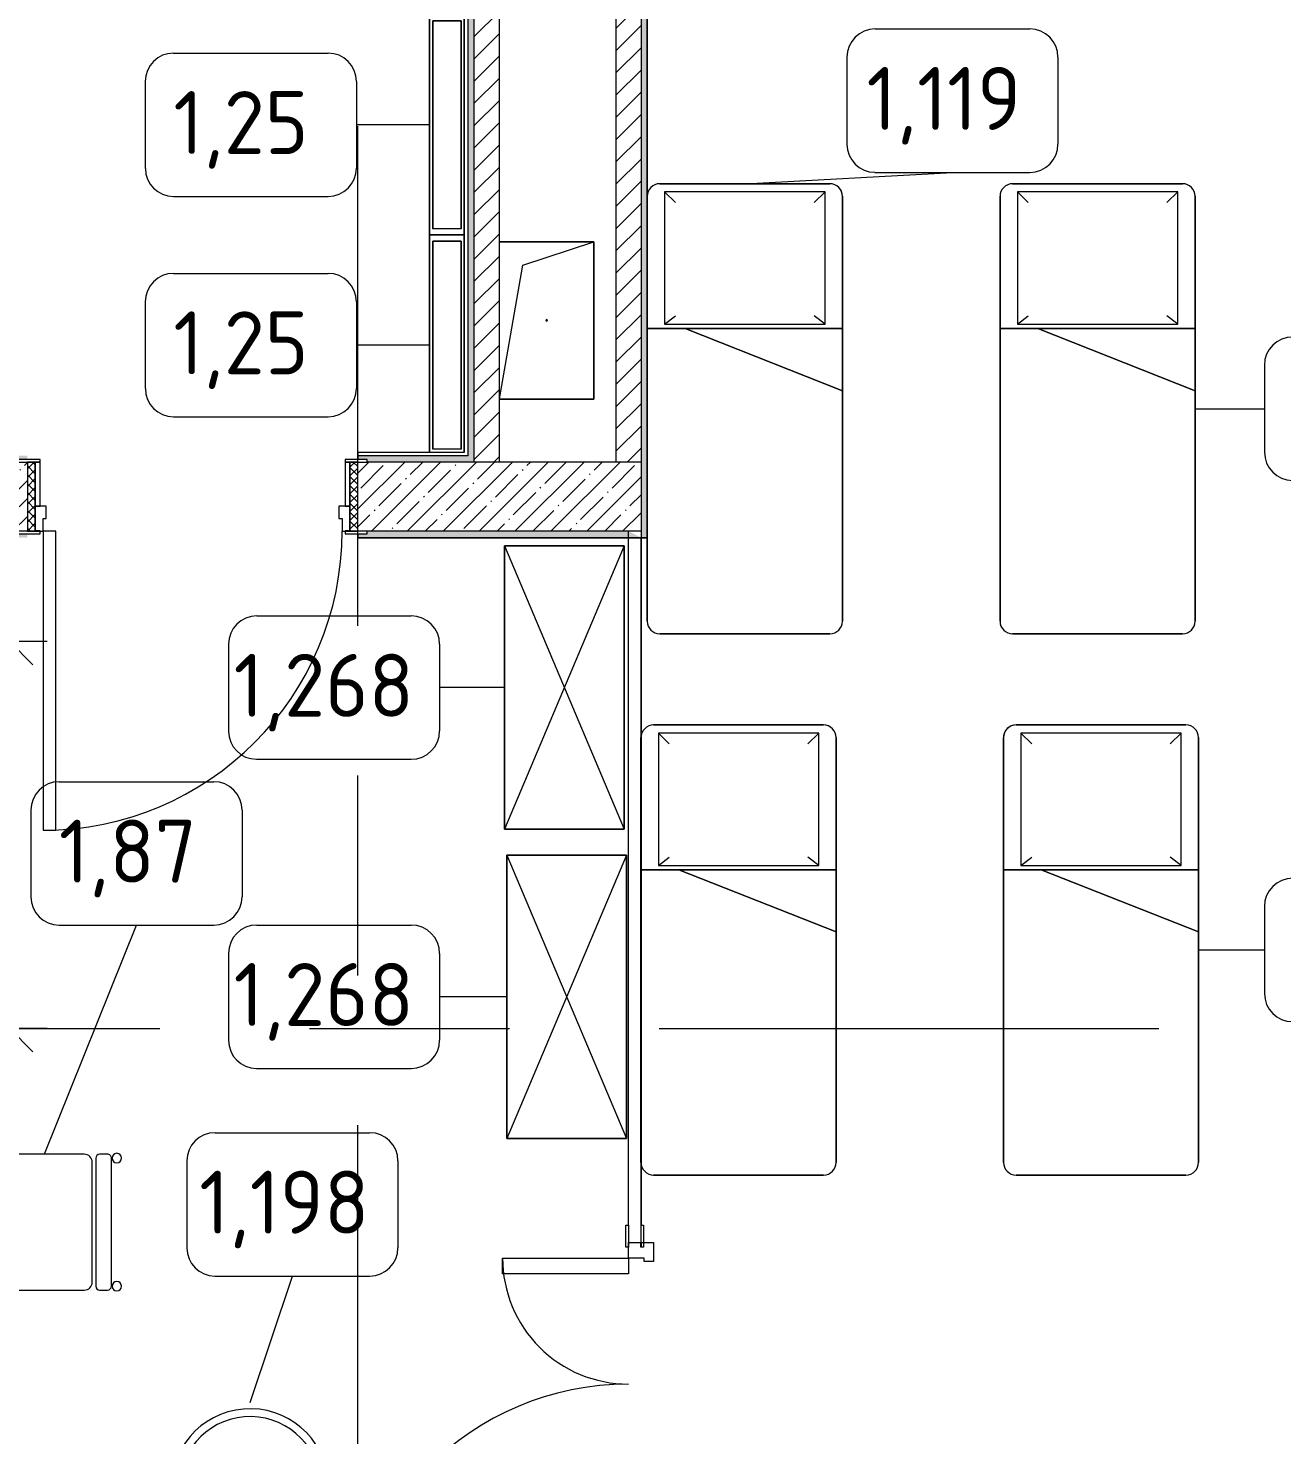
# Model space of a CAD drawing. Header units: millimetres. Extents: x 957 to 67880, y -2706 to 27400.
# Drawn here: x 42133 to 46117, y 2309 to 6779 of the extents above; entities that cross this region are included whole.
import ezdxf

# ---------------------------------------------------------------- set-up
doc = ezdxf.new("R2010")
doc.units = ezdxf.units.MM
doc.linetypes.add('Осевая', pattern=[3175, 635, -476.25, 1587.5, -476.25])
for name, color, linetype, lineweight in [('A-ANNO-DIMS', 7, 'Continuous', 9), ('A-ANNO-DIMS-100', 7, 'Continuous', 9), ('A-DOOR', 7, 'Continuous', 9), ('A-DOOR-FRAM-2', 7, 'Continuous', 9), ('A-GENM', 7, 'Continuous', 9), ('A-WALL', 7, 'Continuous', 9), ('I-FURN-IDEN', 7, 'Continuous', 9), ('I-WALL', 7, 'Continuous', 9), ('Оси-2', 7, 'Осевая', 9)]:
    doc.layers.add(name, color=color, linetype=linetype, lineweight=lineweight)
for name, color, linetype, lineweight, true_color in [('A-DOOR-1', 7, 'Continuous', 9, 0xc0c0c0), ('A-DOOR-FRAM-1', 7, 'Continuous', 9, 0xc0c0c0), ('A-WALL-1', 9, 'Continuous', 9, 0x808080), ('A-WALL-FNSH-1', 9, 'Continuous', 9, 0x808080), ('I-FURN-1', 9, 'Continuous', 9, 0x808080)]:
    doc.layers.add(name, color=color, linetype=linetype, lineweight=lineweight, true_color=true_color)
doc.styles.add('GOST Common_4', font='GOST_Common.ttf', dxfattribs={"height": 200})
doc.styles.add('ISOCPEUR_2', font='isocpeur.ttf', dxfattribs={"width": 0.9, "height": 250})
doc.dimstyles.new('ISO-2_5_0_9К_БОЛЬШОЙ_округление', dxfattribs={"dimscale": 304.8, "dimtxt": 248.995294, "dimasz": 0.492126, "dimexe": 0.393701, "dimexo": 0, "dimgap": 0, "dimtad": 1, "dimdec": 0, "dimrnd": 10, "dimzin": 0, "dimdsep": 46, "dimtxsty": 'ISOCPEUR_2', "dimblk1": 'OBLIQUE', "dimblk2": 'OBLIQUE', "dimsah": 1, "dimcen": 0.09, "dimdle": 0.393701, "dimazin": 0, "dimtfac": 1, "dimtdec": 4, "dimtix": 1, "dimtmove": 0, "dimatfit": 3, "dimfxl": 1, "dimtvp": 1, "dimtolj": 1, "dimtzin": 0, "dimarcsym": 2})
pattern_1 = [(45, (-57529.54, 0), (-35.35534, 35.35534), [])]
pattern_2 = [(0, (-57529.542, 0), (121.92, 30.48), [10.058, -81.382, 10.058, -81.382, -487.68]), (0, (-57529.542, 0), (121.92, 30.48), [-182.88, 10.058, -172.822, 10.058, -81.382, -213.36]), (0, (-57529.542, 0), (121.92, 30.48), [-457.2, 10.058, -50.902, 10.058, -142.342]), (120, (-57483.822, 15.24), (-87.356454, 90.345817), [10.058, -81.382, 10.058, -81.382, -487.68]), (120, (-57483.822, 15.24), (-87.356454, 90.345817), [-182.88, 10.058, -172.822, 10.058, -81.382, -213.36]), (120, (-57483.822, 15.24), (-87.356454, 90.345817), [-457.2, 10.058, -50.902, 10.058, -142.342]), (240, (-57468.582, 76.2), (-34.563546, -120.825817), [10.058, -81.382, 10.058, -81.382, -487.68]), (240, (-57468.582, 76.2), (-34.563546, -120.825817), [-182.88, 10.058, -172.822, 10.058, -81.382, -213.36]), (240, (-57468.582, 76.2), (-34.563546, -120.825817), [-457.2, 10.058, -50.902, 10.058, -142.342])]

# ---------------------------------------------------------------- blocks, each defined once
blk = doc.blocks.new('110_Дверь_СКБ_1Ст_Внутренняя1 - Д-7а_л__950x2100h_Туалет-32220591-План расстановки мебели и оборудования 3 этажа в осях 23-33')
at = {"layer": 'A-DOOR'}
h = blk.add_hatch(dxfattribs=at)
h.set_pattern_fill('FP_12', color=256, style=0, pattern_type=2)
h.set_pattern_definition([(135, (1776.41, 174.685), (-14.14214, -14.14214), []), (225, (1776.41, 174.685), (14.14214, -14.14214), [])])
h.paths.add_polyline_path([(537.5, 110), (512.5, 110), (512.5, -110), (537.5, -110)])
at = {"layer": 'A-DOOR-FRAM-2'}
h = blk.add_hatch(dxfattribs=at)
h.set_pattern_fill('FP_13', color=256, style=0, pattern_type=2)
h.set_pattern_definition([(45, (-346.384, 174.685), (-14.1421, 14.1421), []), (135, (-346.384, 174.685), (-14.1421, -14.1421), [])])
h.paths.add_polyline_path([(-487.5, 110), (-512.5, 110), (-512.5, -110), (-487.5, -110), (-487.5, -108.6)])
at = {"layer": 'A-DOOR-1'}
for p, q in [((487.5, 1060), (447.5, 1060)), ((447.5, 1060), (447.5, 110)), ((487.5, 110), (487.5, 1060)), ((447.5, 110), (487.5, 110))]:
    blk.add_line(p, q, dxfattribs=at)
blk.add_arc((487.5, 110), 950, 90, 180, dxfattribs=at)
at = {"layer": 'A-DOOR-FRAM-1'}
for p, q in [((-472.5, 118), (-542.5, 118)), ((-542.5, 118), (-542.5, 110)), ((-542.5, 110), (-472.5, 110)), ((-487.5, 110), (-512.5, 110)), ((-512.5, 110), (-512.5, -110)), ((-462.5, 110), (-487.5, 110)), ((-487.5, 110), (-487.5, 30)), ((-487.5, -110), (-487.5, 110)), ((-472.5, 110), (-487.5, 110)), ((-487.5, 110), (-487.5, 109)), ((-487.5, 109), (-472.5, 109)), ((-472.5, 110), (-472.5, 118)), ((-472.5, 109), (-472.5, 110)), ((-462.5, 70), (-462.5, 110)), ((487.5, 110), (487.5, 70)), ((512.5, 110), (487.5, 110)), ((567.5, 118), (497.5, 118)), ((497.5, 118), (497.5, 110)), ((512.5, 110), (497.5, 110)), ((497.5, 110), (497.5, 109)), ((497.5, 110), (567.5, 110)), ((497.5, 109), (512.5, 109)), ((512.5, 30), (512.5, 110)), ((537.5, 110), (512.5, 110)), ((512.5, 110), (512.5, -110)), ((512.5, 109), (512.5, 110)), ((537.5, -110), (537.5, 110)), ((567.5, 110), (567.5, 118)), ((-452.5, 70), (-462.5, 70)), ((-452.5, 30), (-452.5, 70)), ((487.5, 70), (477.5, 70)), ((477.5, 70), (477.5, 30)), ((-487.5, 30), (-452.5, 30)), ((-472.5, 30), (-487.5, 30)), ((-487.5, 30), (-487.5, -110)), ((-472.5, -110), (-472.5, 30)), ((477.5, 30), (512.5, 30)), ((512.5, 30), (497.5, 30)), ((497.5, 30), (497.5, -110)), ((512.5, -110), (512.5, 30)), ((-472.5, -110), (-542.5, -110)), ((-542.5, -110), (-542.5, -118)), ((-542.5, -118), (-472.5, -118)), ((-512.5, -110), (-487.5, -110)), ((-487.5, -110), (-472.5, -110)), ((-472.5, -118), (-472.5, -110)), ((497.5, -110), (512.5, -110)), ((567.5, -110), (497.5, -110)), ((497.5, -110), (497.5, -118)), ((497.5, -118), (567.5, -118)), ((512.5, -110), (537.5, -110)), ((567.5, -118), (567.5, -110))]:
    blk.add_line(p, q, dxfattribs=at)
blk = doc.blocks.new('GM_Отверстие прямоугольное _в плите_ - Отверстие-21606385-План расстановки мебели и оборудования 3 этажа в осях 23-33')
at = {"layer": 'A-GENM'}
for p, q in [((-149.9, 250), (150, 250)), ((150, 250), (-149.9, 250)), ((-75, 175), (150, 250)), ((150, 250), (150, -250)), ((150, -250), (150, 250)), ((-149.9, -249.5), (-75, 175)), ((150, -250), (-149.9, -250)), ((-149.9, -250), (150, -250))]:
    blk.add_line(p, q, dxfattribs=at)
for start, end in [(360, 180), (180, 360)]:
    blk.add_arc((0, 0), 2.5, start, end, dxfattribs=at)
blk = doc.blocks.new('Bed - Small Sizes - 1_119-V105-План расстановки мебели и оборудования 3 этажа в осях 23-33')
at = {"layer": 'I-FURN-1'}
for p, q in [((247.3, 0), (-292.7, 0)), ((-292.7, 0), (247.3, 0)), ((247.3, 0), (-292.7, 0)), ((-292.7, 0), (247.3, 0)), ((-332.7, -40), (-332.7, -460)), ((-332.7, -460), (-332.7, -40)), ((-332.7, -40), (-332.7, -460)), ((-332.7, -460), (-332.7, -40)), ((-277.5, -26.2), (-242.7, -60)), ((232.5, -26.2), (-277.5, -26.2)), ((-277.5, -26.2), (-277.5, -446.2)), ((232.5, -26.2), (-277.5, -26.2)), ((-277.5, -26.2), (-277.5, -446.2)), ((232.5, -26.2), (197.3, -60)), ((232.5, -446.2), (232.5, -26.2)), ((232.5, -446.2), (232.5, -26.2)), ((287.3, -460), (287.3, -40)), ((287.3, -40), (287.3, -460)), ((287.3, -657.7), (287.3, -40)), ((287.3, -40), (287.3, -657.7)), ((-277.5, -446.2), (-242.7, -420)), ((-277.5, -446.2), (232.5, -446.2)), ((-277.5, -446.2), (232.5, -446.2)), ((232.5, -446.2), (197.3, -420)), ((-332.7, -460), (-212.7, -460)), ((-212.7, -460), (-332.7, -460)), ((-332.7, -460), (-332.7, -1390)), ((-332.7, -1390), (-332.7, -460)), ((-332.7, -460), (-212.7, -460)), ((-212.7, -460), (287.3, -460)), ((287.3, -460), (-212.7, -460)), ((287.3, -460), (-212.7, -460)), ((-212.7, -460), (287.3, -657.7)), ((287.3, -657.7), (-212.7, -460)), ((-212.7, -460), (287.3, -460)), ((-212.7, -460), (287.3, -657.7)), ((-212.7, -460), (287.3, -460)), ((287.3, -657.7), (287.3, -460)), ((287.3, -460), (287.3, -657.7)), ((287.3, -1390), (287.3, -657.7)), ((287.3, -657.7), (287.3, -1390)), ((-292.7, -1430), (247.3, -1430)), ((247.3, -1430), (-292.7, -1430))]:
    blk.add_line(p, q, dxfattribs=at)
for centre, start, end in [((-292.7, -40), 90, 180), ((-292.7, -40), 90, 180), ((247.3, -40), 360, 90), ((247.3, -40), 0, 90), ((-292.7, -40), 90, 180), ((-292.7, -40), 150, 180), ((-292.7, -40), 90, 150), ((247.3, -40), 0, 90), ((247.3, -40), 0, 90), ((-292.7, -1390), 180, 270), ((-292.7, -1390), 180, 270), ((247.3, -1390), 270, 0), ((247.3, -1390), 270, 0)]:
    blk.add_arc(centre, 40, start, end, dxfattribs=at)
blk = doc.blocks.new('Bed - Small Sizes - 1_119-V106-План расстановки мебели и оборудования 3 этажа в осях 23-33')
at = {"layer": 'I-FURN-1'}
for p, q in [((247.3, 0), (-292.7, 0)), ((-292.7, 0), (247.3, 0)), ((247.3, 0), (-292.7, 0)), ((-292.7, 0), (247.3, 0)), ((-332.7, -460), (-332.7, -40)), ((-277.5, -26.2), (-242.7, -60)), ((232.5, -26.2), (-277.5, -26.2)), ((-277.5, -26.2), (-277.5, -446.2)), ((232.5, -26.2), (-277.5, -26.2)), ((-277.5, -26.2), (-277.5, -446.2)), ((232.5, -26.2), (197.3, -60)), ((232.5, -446.2), (232.5, -26.2)), ((232.5, -446.2), (232.5, -26.2)), ((287.3, -460), (287.3, -40)), ((287.3, -40), (287.3, -460)), ((287.3, -657.7), (287.3, -40)), ((287.3, -40), (287.3, -657.7)), ((-277.5, -446.2), (-242.7, -420)), ((-277.5, -446.2), (232.5, -446.2)), ((-277.5, -446.2), (232.5, -446.2)), ((232.5, -446.2), (197.3, -420)), ((-332.7, -460), (-212.7, -460)), ((-212.7, -460), (-332.7, -460)), ((-332.7, -1390), (-332.7, -460)), ((-332.7, -460), (-212.7, -460)), ((-212.7, -460), (287.3, -460)), ((287.3, -460), (-212.7, -460)), ((287.3, -460), (-212.7, -460)), ((-212.7, -460), (287.3, -657.7)), ((287.3, -657.7), (-212.7, -460)), ((-212.7, -460), (287.3, -460)), ((-212.7, -460), (287.3, -657.7)), ((-212.7, -460), (287.3, -460)), ((287.3, -657.7), (287.3, -460)), ((287.3, -460), (287.3, -657.7)), ((287.3, -1390), (287.3, -657.7)), ((287.3, -657.7), (287.3, -1390)), ((-292.7, -1430), (247.3, -1430)), ((247.3, -1430), (-292.7, -1430))]:
    blk.add_line(p, q, dxfattribs=at)
for centre, start, end in [((-292.7, -40), 90, 180), ((-292.7, -40), 90, 180), ((247.3, -40), 360, 90), ((247.3, -40), 0, 90), ((-292.7, -40), 90, 180), ((-292.7, -40), 135, 180), ((-292.7, -40), 90, 135), ((247.3, -40), 0, 90), ((247.3, -40), 45, 90), ((247.3, -40), 0, 45), ((-292.7, -1390), 180, 270), ((-292.7, -1390), 180, 270), ((247.3, -1390), 270, 0), ((247.3, -1390), 270, 0)]:
    blk.add_arc(centre, 40, start, end, dxfattribs=at)
blk = doc.blocks.new('Bed - Small Sizes - 1_119-V107-План расстановки мебели и оборудования 3 этажа в осях 23-33')
at = {"layer": 'I-FURN-1'}
for p, q in [((247.3, 0), (-292.7, 0)), ((-292.7, 0), (247.3, 0)), ((247.3, 0), (-292.7, 0)), ((-292.7, 0), (247.3, 0)), ((-332.7, -460), (-332.7, -40)), ((-277.5, -26.2), (-242.7, -60)), ((232.5, -26.2), (-277.5, -26.2)), ((-277.5, -26.2), (-277.5, -446.2)), ((232.5, -26.2), (-277.5, -26.2)), ((-277.5, -26.2), (-277.5, -446.2)), ((232.5, -26.2), (197.3, -60)), ((232.5, -446.2), (232.5, -26.2)), ((232.5, -446.2), (232.5, -26.2)), ((287.3, -460), (287.3, -40)), ((287.3, -40), (287.3, -460)), ((287.3, -657.7), (287.3, -40)), ((287.3, -40), (287.3, -657.7)), ((-277.5, -446.2), (-242.7, -420)), ((-277.5, -446.2), (232.5, -446.2)), ((-277.5, -446.2), (232.5, -446.2)), ((232.5, -446.2), (197.3, -420)), ((-332.7, -460), (-212.7, -460)), ((-212.7, -460), (-332.7, -460)), ((-332.7, -1124.4), (-332.7, -460)), ((-332.7, -460), (-212.7, -460)), ((-212.7, -460), (287.3, -460)), ((287.3, -460), (-212.7, -460)), ((287.3, -460), (-212.7, -460)), ((-212.7, -460), (287.3, -657.7)), ((287.3, -657.7), (-212.7, -460)), ((-212.7, -460), (287.3, -460)), ((-212.7, -460), (287.3, -657.7)), ((-212.7, -460), (287.3, -460)), ((287.3, -657.7), (287.3, -460)), ((287.3, -460), (287.3, -657.7)), ((287.3, -1390), (287.3, -657.7)), ((287.3, -657.7), (287.3, -1390)), ((-332.7, -1124.4), (-332.7, -1390)), ((-332.7, -1390), (-332.7, -1124.4)), ((-292.7, -1430), (247.3, -1430)), ((247.3, -1430), (-292.7, -1430))]:
    blk.add_line(p, q, dxfattribs=at)
for centre, start, end in [((-292.7, -40), 90, 180), ((-292.7, -40), 90, 180), ((247.3, -40), 360, 90), ((247.3, -40), 0, 90), ((-292.7, -40), 90, 180), ((-292.7, -40), 90, 180), ((247.3, -40), 0, 90), ((247.3, -40), 75, 90), ((247.3, -40), 30, 75), ((247.3, -40), 0, 30), ((-292.7, -1390), 180, 270), ((-292.7, -1390), 180, 270), ((247.3, -1390), 270, 0), ((247.3, -1390), 270, 0)]:
    blk.add_arc(centre, 40, start, end, dxfattribs=at)
blk = doc.blocks.new('Bed - Small Sizes - 1_119-V58-План расстановки мебели и оборудования 3 этажа в осях 23-33')
at = {"layer": 'I-FURN-1'}
for p, q in [((247.3, 0), (-292.7, 0)), ((-292.7, 0), (247.3, 0)), ((247.3, 0), (-292.7, 0)), ((-292.7, 0), (247.3, 0)), ((-332.7, -40), (-332.7, -460)), ((-332.7, -460), (-332.7, -40)), ((-332.7, -40), (-332.7, -460)), ((-332.7, -460), (-332.7, -40)), ((-277.5, -26.2), (-242.7, -60)), ((232.5, -26.2), (-277.5, -26.2)), ((-277.5, -26.2), (-277.5, -446.2)), ((232.5, -26.2), (-277.5, -26.2)), ((-277.5, -26.2), (-277.5, -446.2)), ((232.5, -26.2), (197.3, -60)), ((232.5, -446.2), (232.5, -26.2)), ((232.5, -446.2), (232.5, -26.2)), ((287.3, -460), (287.3, -40)), ((287.3, -40), (287.3, -460)), ((287.3, -657.7), (287.3, -40)), ((287.3, -40), (287.3, -657.7)), ((-277.5, -446.2), (-242.7, -420)), ((-277.5, -446.2), (232.5, -446.2)), ((-277.5, -446.2), (232.5, -446.2)), ((232.5, -446.2), (197.3, -420)), ((-332.7, -460), (-212.7, -460)), ((-212.7, -460), (-332.7, -460)), ((-332.7, -460), (-332.7, -1390)), ((-332.7, -1390), (-332.7, -460)), ((-332.7, -460), (-212.7, -460)), ((-212.7, -460), (287.3, -460)), ((287.3, -460), (-212.7, -460)), ((287.3, -460), (-212.7, -460)), ((-212.7, -460), (287.3, -657.7)), ((287.3, -657.7), (-212.7, -460)), ((-212.7, -460), (287.3, -460)), ((-212.7, -460), (287.3, -657.7)), ((-212.7, -460), (287.3, -460)), ((287.3, -657.7), (287.3, -460)), ((287.3, -460), (287.3, -657.7)), ((287.3, -1390), (287.3, -657.7)), ((287.3, -657.7), (287.3, -1390)), ((-292.7, -1430), (247.3, -1430)), ((247.3, -1430), (-292.7, -1430))]:
    blk.add_line(p, q, dxfattribs=at)
for centre, start, end in [((-292.7, -40), 90, 180), ((-292.7, -40), 90, 180), ((247.3, -40), 360, 90), ((247.3, -40), 0, 90), ((-292.7, -40), 90, 180), ((-292.7, -40), 90, 180), ((247.3, -40), 0, 90), ((247.3, -40), 0, 90), ((-292.7, -1390), 180, 270), ((-292.7, -1390), 180, 270), ((247.3, -1390), 270, 0), ((247.3, -1390), 270, 0)]:
    blk.add_arc(centre, 40, start, end, dxfattribs=at)
blk = doc.blocks.new('ПУФ1 - 500_500 2-V119-План расстановки мебели и оборудования 3 этажа в осях 23-33')
at = {"layer": 'I-FURN-1'}
for radius, start, end in [(250, 360, 180), (250, 0, 180), (225, 360, 180), (225, 0, 180), (250, 180, 360), (225, 180, 360), (225, 180, 360), (250, 180, 360)]:
    blk.add_arc((0, 0), radius, start, end, dxfattribs=at)
blk = doc.blocks.new('Шкаф параметрический - 1_268-25587356-План расстановки мебели и оборудования 3 этажа в осях 23-33')
at = {"layer": 'I-FURN-1'}
for p, q in [((0, 0), (900, 380)), ((0, 380), (900, 0)), ((900, 380), (0, 380)), ((0, 380), (0, 0)), ((0, 0), (0, 380)), ((0, 380), (900, 380)), ((900, 0), (900, 380)), ((900, 380), (900, 0)), ((0, 0), (900, 0)), ((900, 0), (0, 0))]:
    blk.add_line(p, q, dxfattribs=at)
blk = doc.blocks.new('M_Стул-Breuer - 1_87-V125-План расстановки мебели и оборудования 3 этажа в осях 23-33')
at = {"layer": 'I-FURN-1'}
for p, q in [((190.5, 241.3), (-190.5, 241.3)), ((-215.9, 215.9), (-215.9, 72.8)), ((215.9, 72.8), (215.9, 215.9)), ((-215.9, 72.8), (-215.9, -127)), ((215.9, -127), (215.9, 72.8)), ((-215.9, -176.2), (-215.9, -200.8)), ((203.2, -163.5), (-203.2, -163.5)), ((-190.5, -152.4), (190.5, -152.4)), ((215.9, -200.8), (215.9, -176.2)), ((-203.2, -213.5), (203.2, -213.5))]:
    blk.add_line(p, q, dxfattribs=at)
for centre, radius, start, end in [((-190.5, 215.9), 25.4, 90, 180), ((190.5, 215.9), 25.4, 0, 90), ((-190.5, -127), 25.4, 180, 270), ((190.5, -127), 25.4, 270, 360), ((-203.2, -176.2), 12.7, 90, 180), ((203.2, -176.2), 12.7, 360, 90), ((-203.5, -230.6), 15.1, 360, 180), ((-203.2, -200.8), 12.7, 180, 270), ((203.7, -230.6), 15.1, 360, 180), ((203.2, -200.8), 12.7, 270, 360), ((-203.5, -230.6), 15.1, 180, 360), ((203.7, -230.6), 15.1, 180, 360)]:
    blk.add_arc(centre, radius, start, end, dxfattribs=at)
blk = doc.blocks.new('Вешалка - 1_25-V128-План расстановки мебели и оборудования 3 этажа в осях 23-33')
at = {"layer": 'I-FURN-1'}
for p, q in [((350, 55), (-350, 55)), ((-350, 55), (-350, -55)), ((-350, -55), (-350, 55)), ((-350, 55), (350, 55)), ((350, -55), (350, 55)), ((350, 55), (350, -55)), ((-330.4, -46), (-330.4, 44.4)), ((-330.4, -46), (-330.4, 44.4)), ((-330.4, 44.4), (330.2, 44.4)), ((330.2, 44.4), (-330.4, 44.4)), ((330.2, 44.4), (330.2, -46)), ((330.2, -46), (330.2, 44.4)), ((-350, -55), (350, -55)), ((350, -55), (-350, -55)), ((-330.4, -46), (330.2, -46)), ((330.2, -46), (-330.4, -46))]:
    blk.add_line(p, q, dxfattribs=at)
blk = doc.blocks.new('Вешалка - 1_25-V129-План расстановки мебели и оборудования 3 этажа в осях 23-33')
at = {"layer": 'I-FURN-1'}
for p, q in [((350, 55), (-340.6, 55)), ((-340.6, 55), (350, 55)), ((350, -55), (350, 55)), ((350, 55), (350, -55)), ((-330.4, -46), (-330.4, 44.4)), ((-330.4, -46), (-330.4, 44.4)), ((-330.4, 44.4), (330.2, 44.4)), ((330.2, 44.4), (-330.4, 44.4)), ((330.2, 44.4), (330.2, -46)), ((330.2, -46), (330.2, 44.4)), ((-340.7, -55), (350, -55)), ((350, -55), (-340.7, -55)), ((-330.4, -46), (330.2, -46)), ((330.2, -46), (-330.4, -46))]:
    blk.add_line(p, q, dxfattribs=at)
blk = doc.blocks.new('110_Дверь_СКБ_2Ст - Д-5_п__в составе перегородки _не входит в спец__-32680317-План расстановки мебели и оборудования 3 этажа в осях 23-33')
at = {"layer": 'A-DOOR-1'}
for p, q in [((-637.5, -20), (-587.5, -20)), ((-637.5, -420), (-637.5, -20)), ((-587.5, -20), (-587.5, -420)), ((612.5, -20), (662.5, -20)), ((612.5, -920), (612.5, -20)), ((662.5, -20), (662.5, -920)), ((-587.5, -420), (-637.5, -420)), ((662.5, -920), (612.5, -920))]:
    blk.add_line(p, q, dxfattribs=at)
for centre, radius, start, end in [((-637.5, -20), 400, 270, 0), ((662.5, -20), 900, 180, 270)]:
    blk.add_arc(centre, radius, start, end, dxfattribs=at)
at = {"layer": 'A-DOOR-FRAM-1'}
for p, q in [((-687.5, 60), (-627.5, 60)), ((-687.5, -20), (-687.5, 60)), ((-627.5, 60), (-627.5, 30)), ((652.5, 60), (712.5, 60)), ((652.5, 30), (652.5, 60)), ((712.5, 60), (712.5, -20)), ((-742.5, 28), (-672.5, 28)), ((-742.5, 20), (-742.5, 28)), ((-672.5, 20), (-742.5, 20)), ((-687.5, 20), (-672.5, 20)), ((-687.5, 19), (-687.5, 20)), ((-672.5, 19), (-687.5, 19)), ((-672.5, 28), (-672.5, 20)), ((-672.5, 20), (-672.5, 19)), ((-637.5, 30), (-637.5, -20)), ((-627.5, 30), (-637.5, 30)), ((662.5, 30), (652.5, 30)), ((662.5, -20), (662.5, 30)), ((697.5, 20), (697.5, 28)), ((697.5, 28), (767.5, 28)), ((697.5, 19), (697.5, 20)), ((697.5, 20), (712.5, 20)), ((767.5, 20), (697.5, 20)), ((712.5, 19), (697.5, 19)), ((712.5, 20), (712.5, 19)), ((767.5, 28), (767.5, 20)), ((-742.5, -20), (-672.5, -20)), ((-742.5, -28), (-742.5, -20)), ((-672.5, -28), (-742.5, -28)), ((-637.5, -20), (-687.5, -20)), ((-672.5, -20), (-672.5, -28)), ((712.5, -20), (662.5, -20)), ((697.5, -28), (697.5, -20)), ((697.5, -20), (767.5, -20)), ((767.5, -28), (697.5, -28)), ((767.5, -20), (767.5, -28))]:
    blk.add_line(p, q, dxfattribs=at)
blk = doc.blocks.new('Марка_Мебель - В прямоуг_Balcon_Марка-25523697-План расстановки мебели и оборудования 3 этажа в осях 23-33')
at = {"layer": 'I-FURN-IDEN'}
for p, q in [((-2.455, 2.278), (2.455, 2.278)), ((-3.355, 1.378), (-3.355, -1.384)), ((3.355, 1.378), (3.355, -1.378)), ((-2.461, -2.278), (2.455, -2.278))]:
    blk.add_line(p, q, dxfattribs=at)
for centre, radius, start, end in [((-2.455, 1.378), 0.9, 90, 180), ((2.455, 1.378), 0.9, 0, 90), ((-2.461, -1.384), 0.893, 180, 270), ((2.455, -1.378), 0.9, 270, 0)]:
    blk.add_arc(centre, radius, start, end, dxfattribs=at)
blk = doc.blocks.new('DIMBLOCK8-План расстановки мебели и оборудования 3 этажа в осях 23-33')
at = {"layer": 'A-ANNO-DIMS-100'}
for p, q in [((42073, 3480.8), (42073, 4950.8)), ((41942, 4830.8), (42193, 4830.8)), ((42073, 4830.8), (41942, 4830.8)), ((41111.2, 3600.8), (42193, 3600.8)), ((42073, 3600.8), (41111.2, 3600.8))]:
    blk.add_line(p, q, dxfattribs=at)
at = {"layer": 'A-ANNO-DIMS-100', "lineweight": 20}
for p, q in [((42073, 4830.8), (41998, 4905.8)), ((42073, 4830.8), (42148, 4755.8)), ((42073, 3600.8), (41998, 3675.8)), ((42073, 3600.8), (42148, 3525.8))]:
    blk.add_line(p, q, dxfattribs=at)
at = {"layer": 'A-ANNO-DIMS-100', "color": 0, "insert": (41746.4, 3921.3), "char_height": 250, "width": 706.764, "attachment_point": 1, "rotation": 90, "line_spacing_factor": 1.149209, "style": 'ISOCPEUR_2'}
blk.add_mtext('1230', dxfattribs=at)
blk = doc.blocks.new('_Oblique')
at = {"color": 0, "linetype": 'ByBlock', "lineweight": -2}
blk.add_line((-0.5, -0.5), (0.5, 0.5), dxfattribs=at)

msp = doc.modelspace()

# ---------------------------------------------------------------- hatches: boundary and pattern name
at = {"layer": 'I-WALL'}
h = msp.add_hatch(dxfattribs=at)
h.set_pattern_fill('FP_5', color=256, style=0, pattern_type=2)
h.set_pattern_definition(pattern_1)
h.paths.add_polyline_path([(43550.5, 5400), (43630.5, 5400), (43630.5, 10380), (43550.5, 10380), (43550.5, 5400)])
h = msp.add_hatch(dxfattribs=at)
h.set_pattern_fill('FP_5', color=256, style=0, pattern_type=2)
h.set_pattern_definition(pattern_1)
h.paths.add_polyline_path([(44080.5, 5400), (44080.5, 10380), (44000.5, 10380), (44000.5, 5400)])
h = msp.add_hatch(dxfattribs=at)
h.set_pattern_fill('FP_35', color=256, style=0, pattern_type=2)
h.set_pattern_definition(pattern_2)
h.paths.add_polyline_path([(44100.5, 5160), (44100.5, 10380), (44080.5, 10380), (44080.5, 5160)])
h = msp.add_hatch(dxfattribs=at)
h.set_pattern_fill('FP_35', color=256, style=0, pattern_type=2)
h.set_pattern_definition(pattern_2)
h.paths.add_polyline_path([(43542.1, 5420), (43550.5, 5420), (43550.5, 10000), (43530.5, 10000), (43530.5, 7648.5), (43548.5, 7648.5), (43548.5, 6848.5), (43530.5, 6848.5), (43530.5, 5420)])
h = msp.add_hatch(dxfattribs=at)
h.set_pattern_fill('FP_35', color=256, style=0, pattern_type=2)
h.set_pattern_definition(pattern_2)
h.paths.add_polyline_path([(43550.5, 5400), (43550.5, 5420), (43180.5, 5420), (43180.5, 5408), (43210.5, 5408), (43210.5, 5400), (43542.1, 5400)])
h.paths.add_polyline_path([(40444.5, 5400), (42100.5, 5400.3), (42100.5, 5408), (42130.5, 5408), (42130.5, 5420), (40410.5, 5420), (40410.5, 5400)])
h = msp.add_hatch(dxfattribs=at)
h.set_pattern_fill('FP_4', color=256, style=0, pattern_type=2)
h.set_pattern_definition([(45, (-57529.54, 0), (-57.024626, 57.024626), []), (45, (-57472.52, 0), (-57.024626, 57.024626), [100.806, -20.161, 3.353, -16.808])])
h.paths.add_polyline_path([(44000.5, 5180), (44080.5, 5180), (44080.5, 5400), (43180.5, 5400), (43180.5, 5180), (43647, 5180)])
h.paths.add_polyline_path([(39724.3, 5180), (42130.5, 5180), (42130.5, 5400), (36680.5, 5400), (36680.5, 5180), (39088, 5180)])
h = msp.add_hatch(dxfattribs=at)
h.set_pattern_fill('FP_35', color=256, style=0, pattern_type=2)
h.set_pattern_definition(pattern_2)
h.paths.add_polyline_path([(44027, 5160), (44080.5, 5160), (44040.5, 5180), (43210.5, 5180), (43210.5, 5172), (43180.5, 5172), (43180.5, 5160), (44000.5, 5160)])
h.paths.add_polyline_path([(37533.2, 5160), (42130.5, 5160), (42130.5, 5172), (42100.5, 5172), (42100.5, 5180), (36660.5, 5180), (36660.5, 5160), (37179.1, 5160)])

# ---------------------------------------------------------------- linework, layer by layer
at = {"layer": 'A-WALL'}
for p, q in [((43550.5, 5400), (43550.5, 10000)), ((43550.5, 5400), (43210.5, 5400)), ((44080.5, 5400), (44000.5, 5400)), ((44080.5, 5180), (43210.5, 5180)), ((44040.5, 2975), (44040.5, 5180))]:
    msp.add_line(p, q, dxfattribs=at)
at = {"layer": 'A-WALL-1'}
for p, q in [((44080.5, 10600), (44080.5, 2975)), ((43630.5, 5400), (43630.5, 10380)), ((44000.5, 10380), (44000.5, 5400)), ((44100.5, 5160), (44100.5, 10380)), ((43530.5, 9969), (43530.5, 5420)), ((43530.5, 5420), (43180.5, 5420)), ((43180.5, 5420), (43180.5, 5408)), ((44000.5, 5400), (43550.5, 5400)), ((43180.5, 5172), (43180.5, 5160)), ((43180.5, 5160), (44100.5, 5160))]:
    msp.add_line(p, q, dxfattribs=at)
at = {"layer": 'A-WALL-FNSH-1'}
for p, q in [((44101.5, 5159), (44101.5, 10379)), ((43180.5, 5160), (43180.5, 5159)), ((43180.5, 5159), (44039.5, 5159)), ((44039.5, 5159), (44039.5, 2975)), ((44040.5, 5159), (44080.5, 5159)), ((44081.5, 5159), (44101.5, 5159)), ((44081.5, 2975), (44081.5, 5159))]:
    msp.add_line(p, q, dxfattribs=at)
at = {"layer": 'I-FURN-IDEN'}
for p, q in [((43408.4, 6471.6), (43176.1, 6471.6)), ((44410.5, 6284.4), (45070.2, 6320.5)), ((43408.4, 5771.6), (43176.1, 5771.6)), ((45841.5, 5569.4), (46061.8, 5569.4)), ((43647, 4683.3), (43440.2, 4683.3)), ((42185.9, 3203.3), (42476.9, 3928.6)), ((45852.5, 3849.4), (46061.8, 3849.4)), ((43654.2, 3700.8), (43440.2, 3700.8)), ((42838, 2411.1), (42972.5, 2813.3))]:
    msp.add_line(p, q, dxfattribs=at)
at = {"layer": 'I-WALL'}
for p, q in [((43519.5, 5431), (43519.5, 9980)), ((43180.5, 5431), (43519.5, 5431)), ((43180.5, 5431), (43180.5, 5420))]:
    msp.add_line(p, q, dxfattribs=at)
at = {"layer": 'Оси-2'}
for p, q in [((43180.5, 593.7), (43180.5, 19191.6)), ((27152.2, 3600), (65200.5, 3600))]:
    msp.add_line(p, q, dxfattribs=at)

# ---------------------------------------------------------------- block references
at = {"layer": 'A-DOOR-1'}
for name, p, rotation in [('110_Дверь_СКБ_1Ст_Внутренняя1 - Д-7а_л__950x2100h_Туалет-32220591-План расстановки мебели и оборудования 3 этажа в осях 23-33', (42668, 5290), 180), ('110_Дверь_СКБ_2Ст - Д-5_п__в составе перегородки _не входит в спец__-32680317-План расстановки мебели и оборудования 3 этажа в осях 23-33', (44060.5, 2232.5), 270)]:
    msp.add_blockref(name, p, dxfattribs=dict(at, rotation=rotation))
at = {"layer": 'A-GENM'}
msp.add_blockref('GM_Отверстие прямоугольное _в плите_ - Отверстие-21606385-План расстановки мебели и оборудования 3 этажа в осях 23-33', (43780.4, 5850), dxfattribs=at)
at = {"layer": 'I-FURN-1'}
for name, p, rotation in [('Вешалка - 1_25-V128-План расстановки мебели и оборудования 3 этажа в осях 23-33', (43463.4, 6471.6), 89.99999999999984), ('Вешалка - 1_25-V129-План расстановки мебели и оборудования 3 этажа в осях 23-33', (43463.4, 5771.6), 89.99999999999984), ('Шкаф параметрический - 1_268-25587356-План расстановки мебели и оборудования 3 этажа в осях 23-33', (43647, 5133.3), 269.9999999999994), ('Шкаф параметрический - 1_268-25587356-План расстановки мебели и оборудования 3 этажа в осях 23-33', (43654.2, 4150.8), 269.9999999999994), ('M_Стул-Breuer - 1_87-V125-План расстановки мебели и оборудования 3 этажа в осях 23-33', (42184, 2984.5), 90.00000000000006), ('ПУФ1 - 500_500 2-V119-План расстановки мебели и оборудования 3 этажа в осях 23-33', (42838, 2141.6), 184.6613193387897)]:
    msp.add_blockref(name, p, dxfattribs=dict(at, rotation=rotation))
for name, p in [('Bed - Small Sizes - 1_119-V107-План расстановки мебели и оборудования 3 этажа в осях 23-33', (44433.1, 6284.4)), ('Bed - Small Sizes - 1_119-V58-План расстановки мебели и оборудования 3 этажа в осях 23-33', (45554.1, 6284.4)), ('Bed - Small Sizes - 1_119-V106-План расстановки мебели и оборудования 3 этажа в осях 23-33', (44413.1, 4564.4)), ('Bed - Small Sizes - 1_119-V105-План расстановки мебели и оборудования 3 этажа в осях 23-33', (45565.1, 4564.4))]:
    msp.add_blockref(name, p, dxfattribs=at)
at = {"layer": 'I-FURN-IDEN', "xscale": 99.99999999999993, "yscale": 99.99999999999993, "zscale": 99.99999999999993}
for p in [(45070.2, 6548.3), (42840.6, 6471.6), (42840.6, 5771.6), (46397.2, 5569.4), (43104.8, 4683.3), (42476.9, 4156.3), (46397.2, 3849.4), (43104.8, 3700.8), (42972.5, 3041.1)]:
    msp.add_blockref('Марка_Мебель - В прямоуг_Balcon_Марка-25523697-План расстановки мебели и оборудования 3 этажа в осях 23-33', p, dxfattribs=at)

# ---------------------------------------------------------------- texts
at = {"layer": 'I-FURN-IDEN', "char_height": 200, "attachment_point": 1, "style": 'GOST Common_4'}
for s, insert, width in [('1,119', (44797.2, 6655.3), 625.316), ('1,25', (42594.1, 6578.7), 561.181), ('1,25', (42594.1, 5878.7), 561.181), ('1,268', (42785.8, 4790.4), 737.552), ('1,87', (42230.4, 4263.4), 561.181), ('1,268', (42785.8, 3807.9), 737.552), ('1,198', (42676.5, 3148.1), 681.434)]:
    msp.add_mtext(s, dxfattribs=dict(at, insert=insert, width=width))

# ---------------------------------------------------------------- dimensions: what is measured, and where the dimension line sits
at = {"layer": 'A-ANNO-DIMS'}
dim = msp.add_linear_dim(base=(42073, 4830.8), p1=(41111.2, 3600.8), p2=(41942, 4830.8), angle=90, dimstyle='ISO-2_5_0_9К_БОЛЬШОЙ_округление', override={"dimpost": '<>', "dimfxl": 1484.300847}, dxfattribs=at)
dim.commit()
dim.dimension.update_dxf_attribs({"geometry": 'DIMBLOCK8-План расстановки мебели и оборудования 3 этажа в осях 23-33', "text_midpoint": (41948, 4215.8)})

doc.saveas('drawing.dxf')
